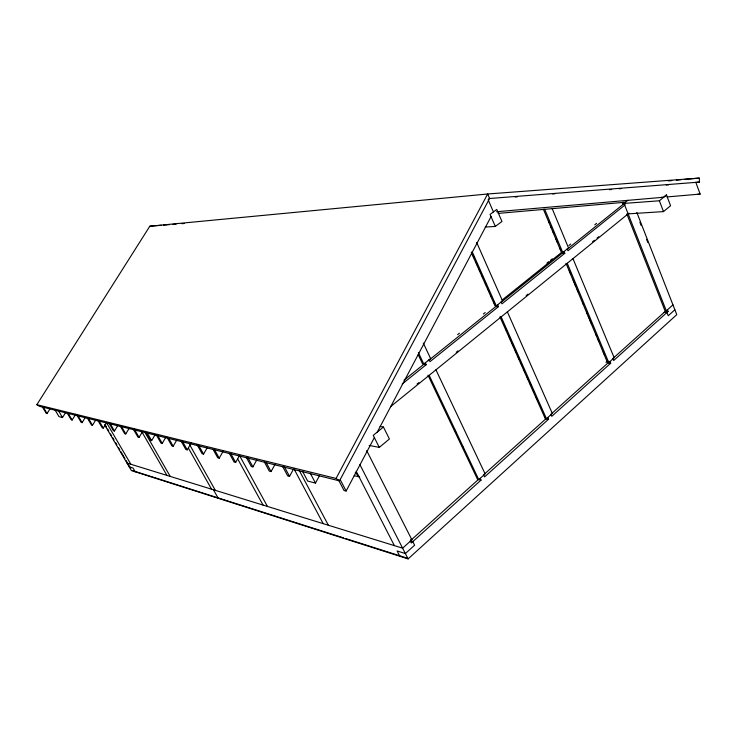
<?xml version="1.0" encoding="UTF-8"?>
<svg xmlns="http://www.w3.org/2000/svg" width="737" height="737" viewBox="0 0 737 737"><rect width="100%" height="100%" fill="white"/><g stroke="black" fill="none" stroke-linecap="round" stroke-linejoin="round"><path stroke-width="1.11" d="M338.569 480.036L344.013 490.492L346.132 491.035L374.359 437.585M377.28 432.066L491.045 216.623M36.85 404.687L39.356 406.29L339.499 480.874L489.608 198.483L487.664 193.988L149.823 226.204L36.85 404.687L336.072 478.442L487.664 193.988L699.266 178.087L699.496 182.085L694.917 182.49M302.502 471.284L307.707 481.077L315.482 483.094L319.278 476.056M282.584 466.346L287.706 475.899L289.54 476.369L293.326 469.441M264.39 462.035L269.318 471.136L271.05 471.579L274.947 464.55M246.407 457.566L251.262 466.457L252.911 466.88L256.826 459.888M229.299 453.319L234.08 462.007L235.656 462.412L239.589 455.438M213.011 449.275L217.728 457.76L219.23 458.156L223.182 451.21M196.963 444.503L202.122 453.725L203.559 454.093L206.977 448.151M180.887 440.671L185.871 449.506L187.235 449.865L191.251 442.955M166.958 437.225L171.878 445.885L173.177 446.217L176.65 440.293M156.64 435.484L160.961 443.057L162.214 443.379L165.65 437.557M145.613 431.946L150.412 440.321L151.629 440.634L155.102 434.784M133.176 428.879L137.911 437.078L139.081 437.382L142.582 431.513M120.094 425.793L124.654 433.642L125.769 433.936L129.307 428.05M108.901 423.02L113.397 430.73L114.475 431.007L117.966 425.24M97.791 420.274L102.231 427.838L103.263 428.105L106.791 422.301M87.123 417.63L91.499 425.056L92.484 425.304L96.059 419.473M76.851 415.088L81.162 422.375L82.12 422.623L85.142 417.722M66.956 412.646L71.222 419.795L72.134 420.035L75.708 414.268M54.934 409.827L59.006 416.635L62.516 417.547L65.547 412.692M42.239 406.686L46.238 413.328L47.067 413.54L50.107 408.703M104.543 424.742L131.389 470.565L408.105 558.913L676.778 314.635L636.814 212.431M674.871 309.752L668.247 315.749L666.957 312.479L664.129 312.405M366.685 450.62L411.891 539.816L402.614 548.171L126.994 463.066M546.467 418.699L501.169 316.901L499.935 316.855L545.214 418.533L546.467 418.699L552.317 413.439L507.378 311.862M565.988 263.293L607.491 362.53L608.78 362.622L614.17 357.767L572.971 258.641M626.846 213.96L665.014 310.811L666.312 310.839L672.955 304.86M480.183 478.35L481.021 480.109L411.264 542.994L410.352 541.207M547.775 417.529L548.531 419.242L484.55 476.922L483.721 475.172M605.989 362.411L607.196 361.333L609.978 361.535L610.678 363.212L551.783 416.313L551.018 414.599M667.427 309.835L668.063 311.475L613.672 360.513L612.972 358.845M411.089 540.083L478.359 479.547M483.592 474.84L545.804 418.874L548.531 419.242M550.751 414.415L607.887 363.009L610.678 363.212M612.576 358.799L665.244 311.41L668.063 311.475M369.126 445.406L379.288 447.396L389.403 439.003L383.433 427.018L380.062 426.437M628.136 213.877L663.503 211.593L670.578 205.715L666.478 194.946L663.678 197.24L496.545 211.731M383.433 427.018L373.244 435.364L379.288 447.396M622.728 203.513L659.366 200.786L666.478 194.946M417.078 384.032L418.856 382.595M456.231 352.286L457.999 350.858M526.19 295.565L527.978 294.118M592.585 241.736L594.354 240.299M597.016 238.143L598.785 236.706M390.435 406.76L628.974 213.196M418.174 354.598L422.605 363.921L423.803 364.032L430.62 358.56L423.296 343.055M471.302 252.579L495.034 305.864L496.277 305.892L502.523 300.88L476.664 242.427M562.782 252.542L544.717 209.326L543.455 209.419L561.511 252.588L562.782 252.542L568.522 247.936L552.206 208.672M624.018 203.421L627.906 200.307M404.033 380.172L423.618 364.456L426.216 364.695L425.323 362.807M428.289 360.715L495.798 306.546L498.488 306.61L497.668 304.777M501.059 302.327L562.045 253.39L564.809 253.307L564.063 251.52M567.011 249.41L623.078 204.425L624.948 204.287M402.144 384.051L426.216 364.695M498.488 306.61L430.003 361.655L429.109 359.767M564.809 253.307L501.952 303.828L501.142 301.995M624.994 204.932L567.997 250.746L567.25 248.959M457.631 334.626L459.409 333.198M483.417 313.971L485.195 312.552M546.937 263.109L548.733 261.672M550.53 260.235L552.326 258.798M568.946 245.485L570.724 244.058M594.777 224.794L596.565 223.366M502.026 300.143L561.364 252.588M495.319 226.443L501.952 221.45L496.756 209.437L490.077 214.403L495.319 226.443L485.241 227.051M668.358 180.915L671.794 180.602M676.373 180.178L680.951 179.764M684.387 179.45L699.266 178.087M609.398 189.695L611.682 189.492M666.303 185.015L668.588 184.812M498.157 213.408L625.52 202.214M667.068 196.926L700.15 194.08L695.829 182.398M488.824 198.566L699.496 182.085M515.145 197L517.42 196.825M552.676 193.96L554.961 193.785M619.034 188.764L621.328 188.58M149.823 226.204L161.265 225.301M163.55 225.126L169.27 224.674M172.707 224.407L176.143 224.131M181.864 223.68L184.149 223.504M697.709 194.264L700.15 194.08M661.246 197.433L662.867 197.304M622.397 202.684L625.206 202.472M481.021 480.109L477.548 479.372L427.976 375.197M354.147 475.669L359.711 476.986M410.712 539.466L411.891 539.816M410.233 540.847L412.803 541.612L414.618 545.187L405.368 553.551L397.132 550.972L399.859 556.288M129.196 466.825L133.047 468.032L135.249 471.8M132.946 470.74L343.46 537.835M345.653 538.535L408.151 558.453M336.072 478.442L339.499 480.874M355.262 472.749L358.974 476.286M43.068 406.888L47.067 413.54M58.426 410.693L62.516 417.547M67.868 412.867L72.134 420.035M77.79 415.327L82.12 422.623M88.099 417.879L92.484 425.304M98.813 420.523L103.263 428.105M106.552 422.716L130.836 464.255M105.308 425.065L106.46 427.036M107.62 429.008L108.772 430.979M110.504 433.936L111.656 435.908M112.807 437.879L113.968 439.842M115.691 442.799L116.851 444.77M118.583 447.728L119.735 449.699M120.886 451.67L124.931 458.571M126.082 460.542L130.698 468.428M109.97 423.287L114.475 431.007M121.2 426.069L125.769 433.936M141.771 431.633L166.949 475.402M134.337 429.164L139.081 437.382M147.354 433.181L151.629 440.634M144.719 431.983L170.238 476.424M157.35 434.848L162.214 443.379M168.801 438.515L173.177 446.217M189.621 444.623L215.333 490.345M213.435 489.755L218.244 498.295M188.451 448.16L211.547 489.175M182.794 441.988L187.235 449.865M198.907 445.774L203.559 454.093M214.504 449.653L219.23 458.156M237.71 458.948L263.063 505.085M230.865 453.716L235.656 462.412M239.792 456L267.448 506.439M247.512 456.986L252.911 466.88M265.993 462.228L271.05 471.579M284.408 466.797L289.54 476.369M299.333 470.639L328.37 525.251M293.98 468.824L323.211 523.657M310.259 473.2L315.482 483.094M340.181 479.603L346.132 491.035M356.192 471.256L394.387 545.629M359.914 464.66L408.105 558.913M418.376 352.618L423.803 364.032M429.174 375.326L478.764 479.63L485.13 473.9L435.945 369.827M454.784 429.975L455.77 432.057M462.2 445.572L463.186 447.654M472.067 251.483L496.277 305.892M473.163 255.711L474.094 257.793M475.945 261.967L477.336 265.09M478.737 268.222L480.128 271.354M481.98 275.518L482.91 277.609M484.771 281.774L486.162 284.906M487.553 288.029L488.944 291.161M490.805 295.334L491.726 297.416M493.587 301.59L494.978 304.713M505.914 329.282L506.853 331.374M509.175 336.606L510.575 339.748M511.975 342.889L513.367 346.022M515.237 350.213L516.167 352.304M518.028 356.487L519.428 359.628M520.819 362.761L522.22 365.902M524.081 370.085L525.011 372.176M526.872 376.358L528.272 379.5M529.673 382.641L531.064 385.773M532.934 389.965L533.864 392.056M535.725 396.239L537.126 399.38M545.039 417.16L545.804 418.874M488.124 199.672L493.431 211.915M567.26 263.275L608.78 362.622M548.503 220.999L549.387 223.108M550.705 226.277L551.589 228.387M552.474 230.497L553.8 233.666M556.002 238.935L557.329 242.105M559.982 248.443L560.857 250.552M569.296 270.728L570.622 273.888M573.266 280.207L574.141 282.317M575.026 284.427L575.91 286.527M577.228 289.687L578.112 291.797M582.516 302.336L583.4 304.445M586.486 311.815L587.361 313.925M588.246 316.035L589.13 318.135M590.005 320.245L591.332 323.405M595.736 333.944L596.62 336.054M597.937 339.213L598.822 341.314M603.225 351.853L604.552 355.013M607.196 361.333L607.887 363.009M623.078 204.425L622.304 202.463L623.613 202.389L666.312 310.839M639.882 222.252L641.135 225.439M646.552 239.285L647.795 242.473M659.366 200.786L663.503 211.593"/></g></svg>
